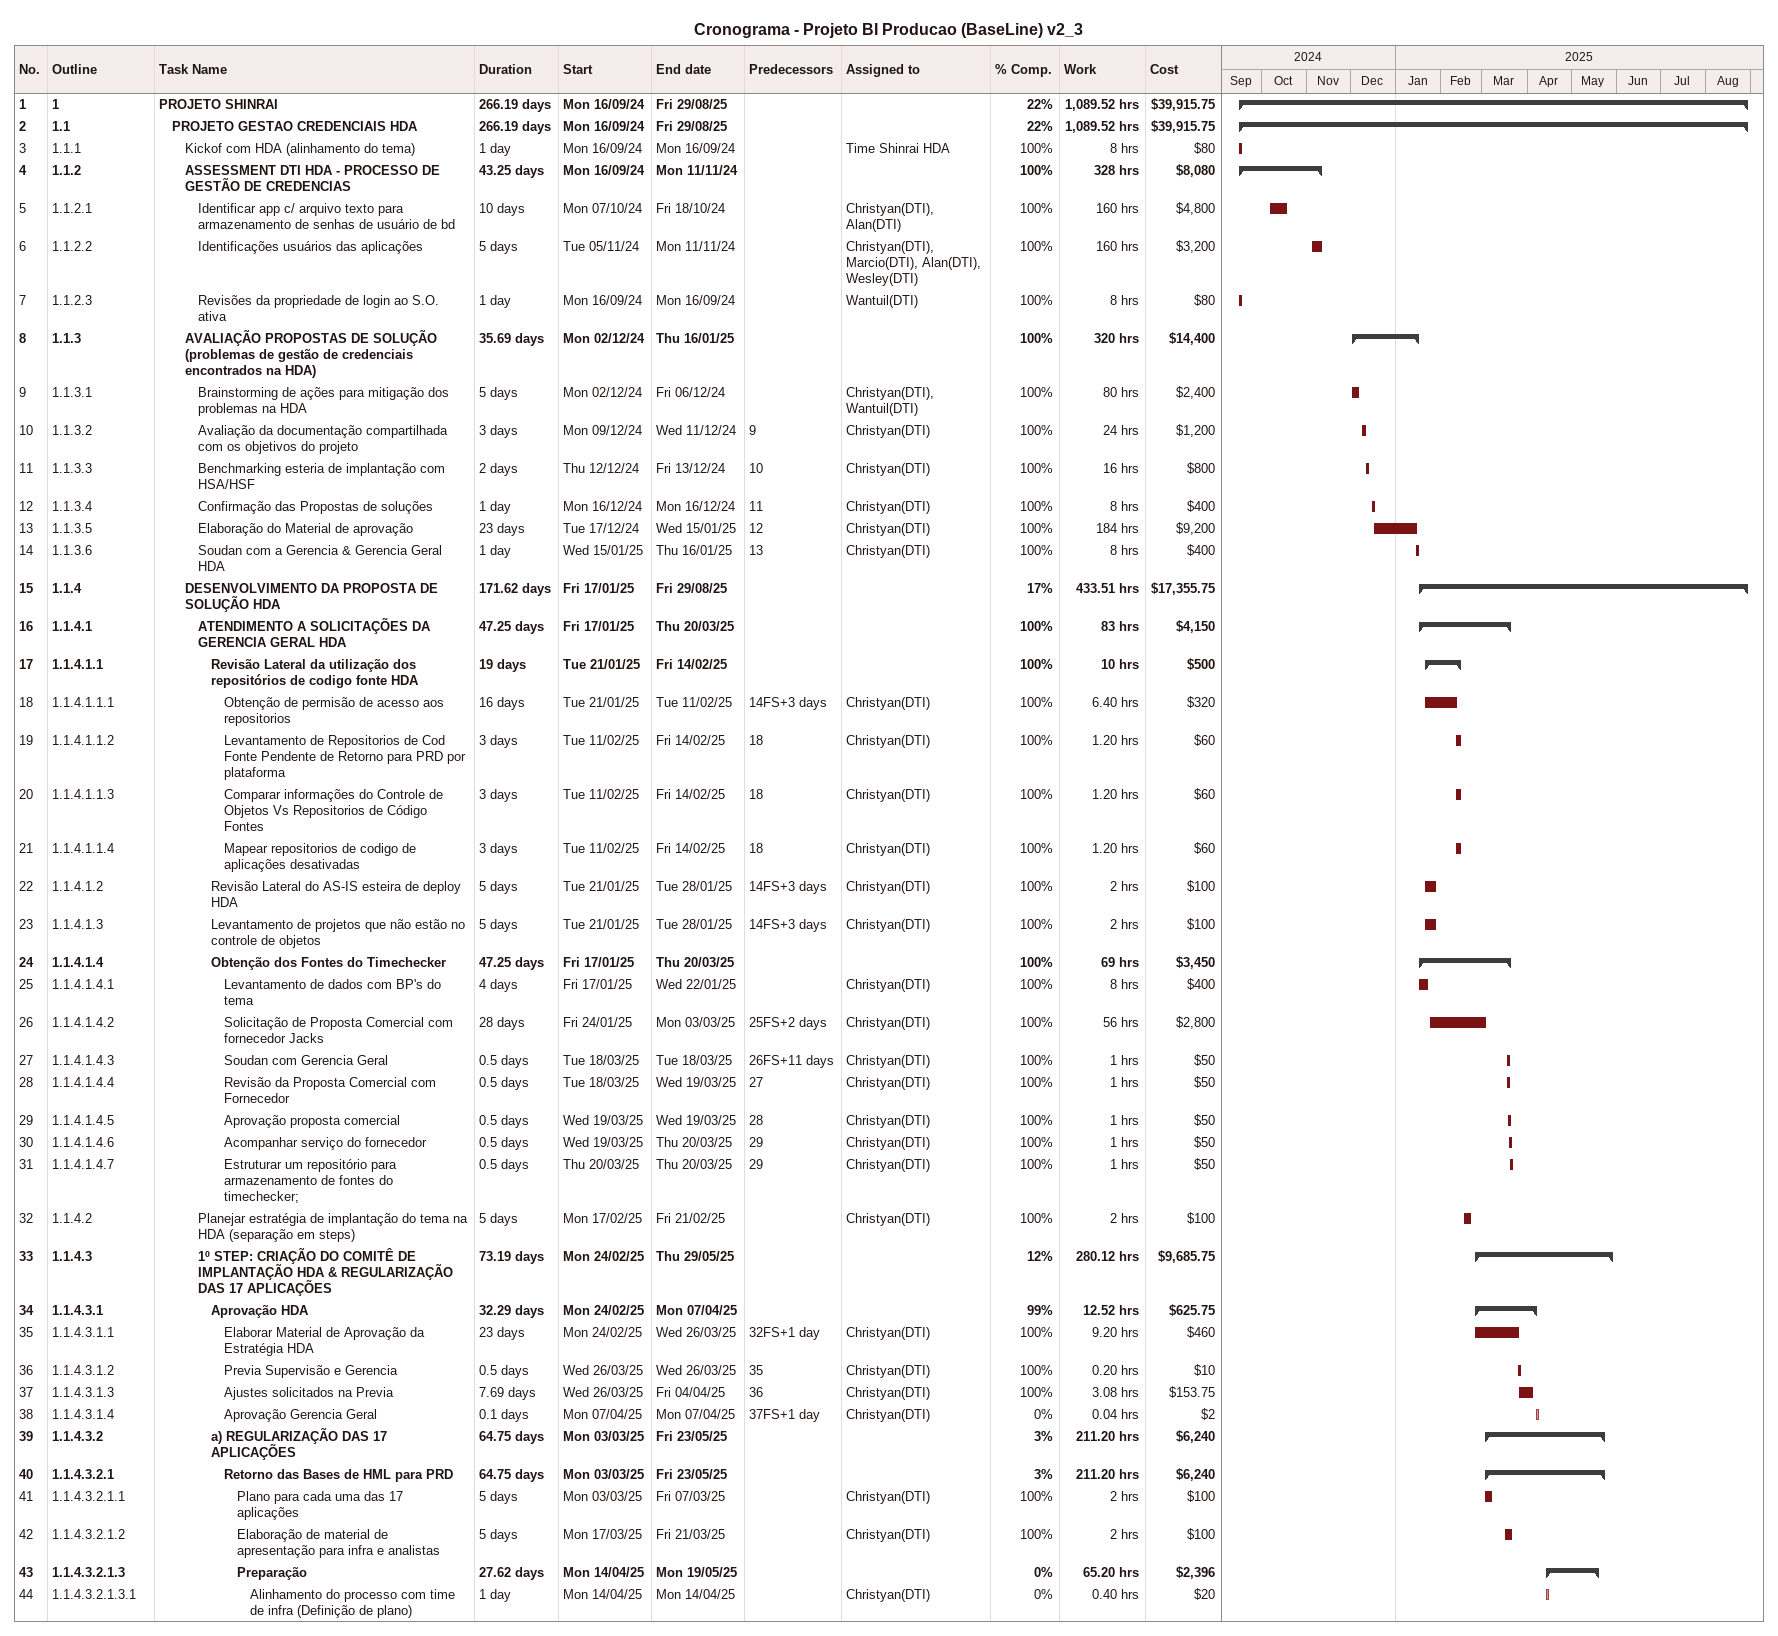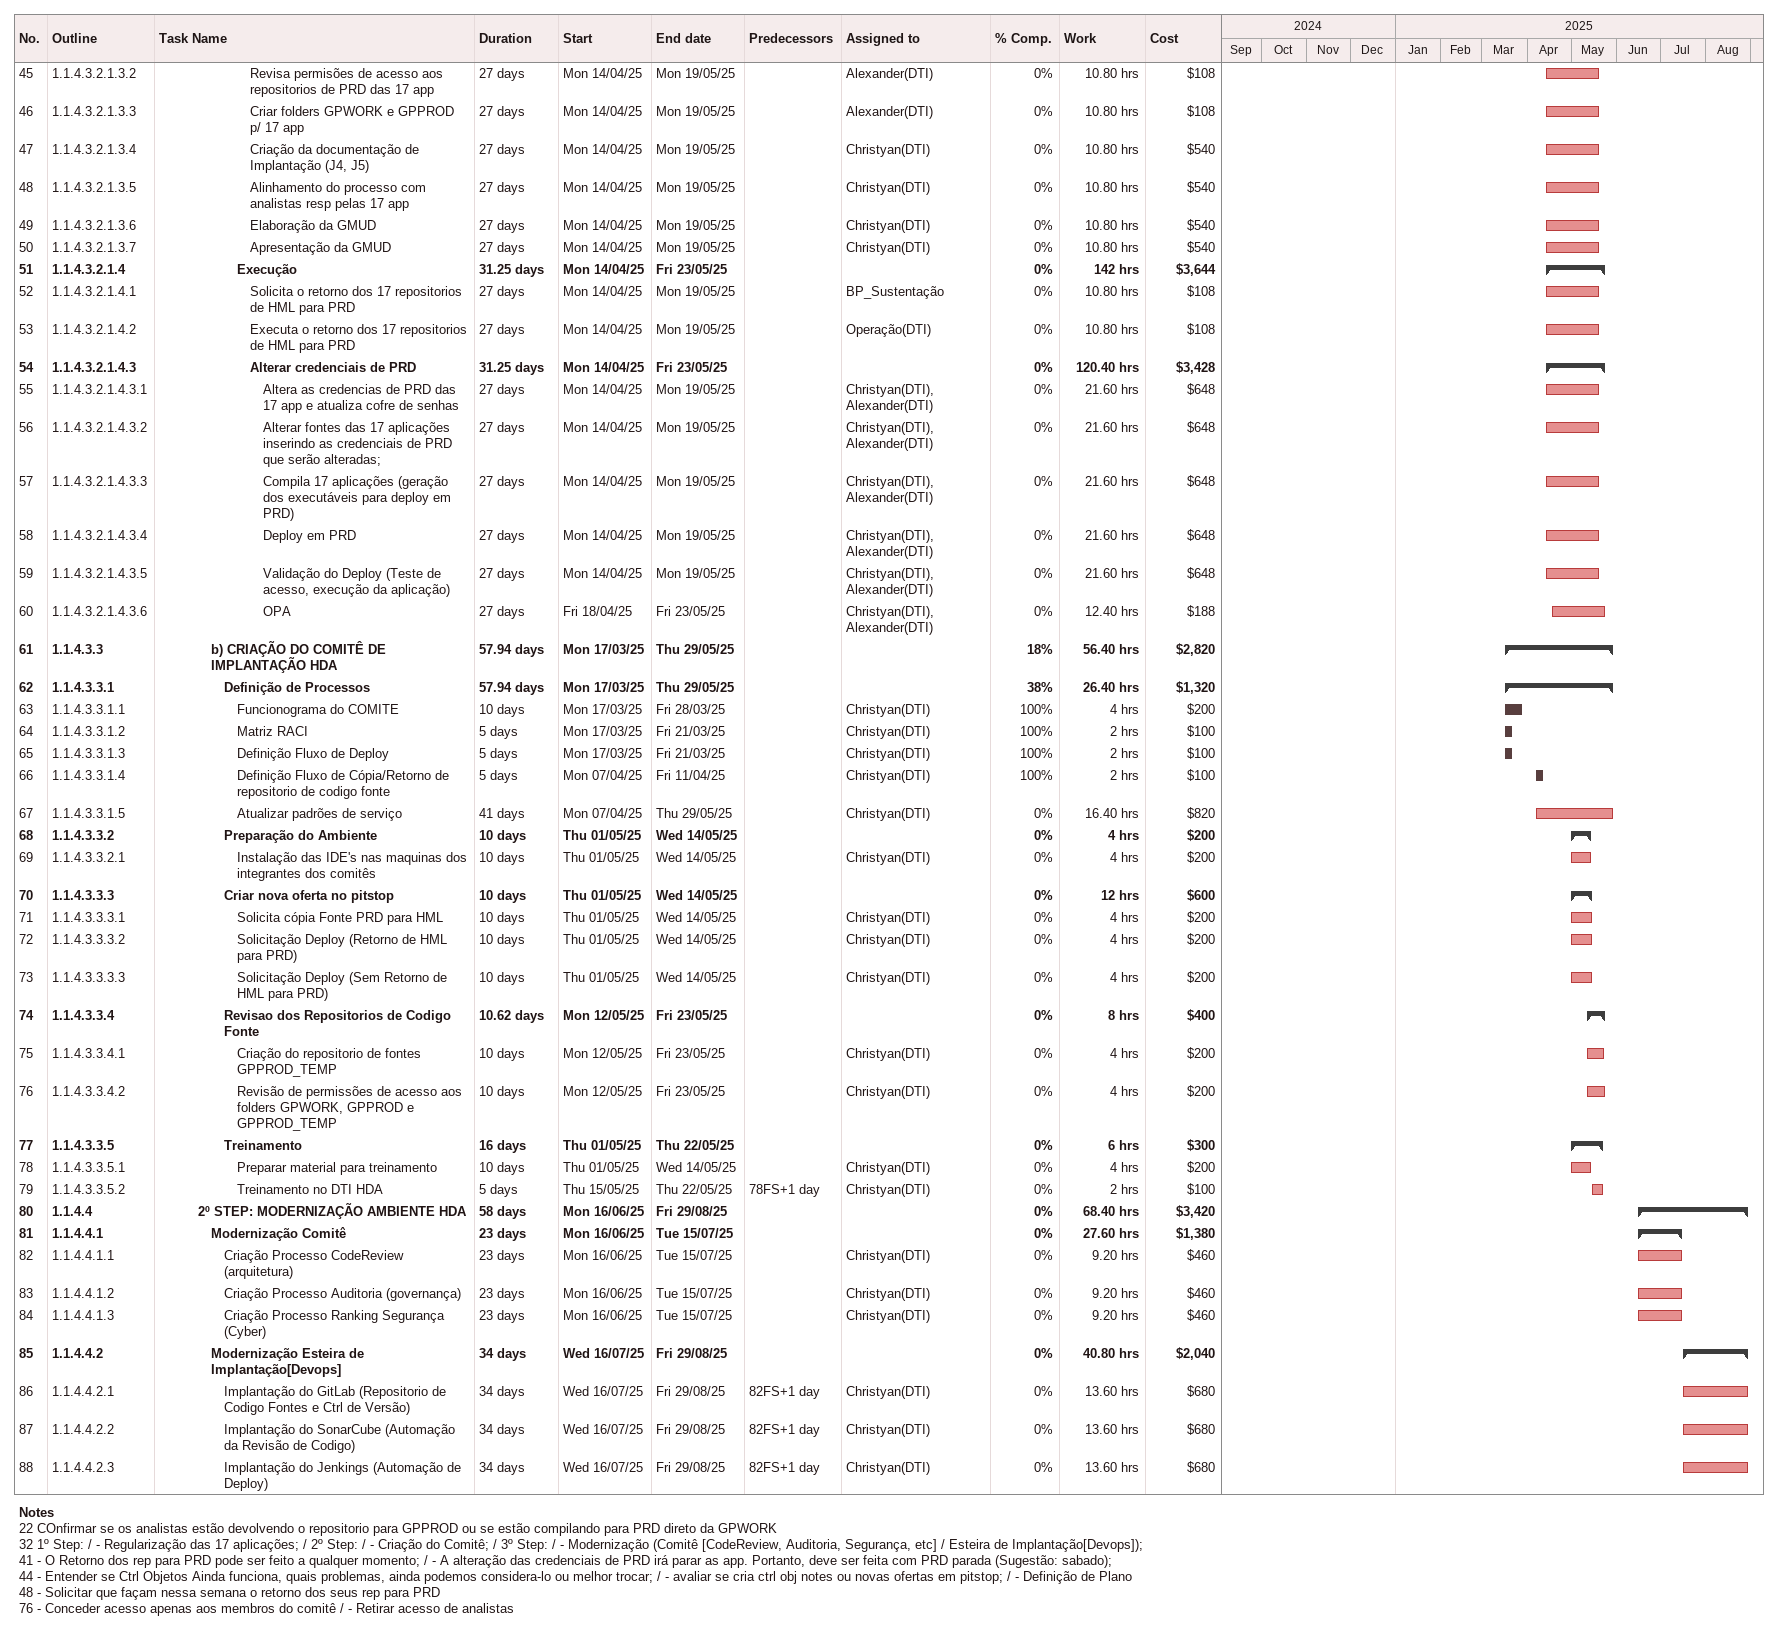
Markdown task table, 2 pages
Cronograma - Projeto BI Producao (BaseLine) v2_3

| ID | WBS | Task | Duration | Start | Finish | Predecessors | Resources | % complete | Work (h) | Cost ($) |
|---|---|---|---|---|---|---|---|---|---|---|
| 1 | 1 | **PROJETO SHINRAI** | 266.19d | 2024-09-16 | 2025-08-29 |  |  | 22 | 1089.52 | 39915.75 |
| 2 | 1.1 | **PROJETO GESTAO CREDENCIAIS HDA** | 266.19d | 2024-09-16 | 2025-08-29 |  |  | 22 | 1089.52 | 39915.75 |
| 3 | 1.1.1 | Kickof com HDA (alinhamento do tema) | 1d | 2024-09-16 | 2024-09-16 |  | Time Shinrai HDA | 100 | 8 | 80 |
| 4 | 1.1.2 | **ASSESSMENT DTI HDA - PROCESSO DE GESTÃO DE CREDENCIAS** | 43.25d | 2024-09-16 | 2024-11-11 |  |  | 100 | 328 | 8080 |
| 5 | 1.1.2.1 | Identificar app c/ arquivo texto para armazenamento de senhas de usuário de bd | 10d | 2024-10-07 | 2024-10-18 |  | Christyan(DTI), Alan(DTI) | 100 | 160 | 4800 |
| 6 | 1.1.2.2 | Identificações usuários das aplicações | 5d | 2024-11-05 | 2024-11-11 |  | Christyan(DTI), Marcio(DTI), Alan(DTI), Wesley(DTI) | 100 | 160 | 3200 |
| 7 | 1.1.2.3 | Revisões da propriedade de login ao S.O. ativa | 1d | 2024-09-16 | 2024-09-16 |  | Wantuil(DTI) | 100 | 8 | 80 |
| 8 | 1.1.3 | **AVALIAÇÃO PROPOSTAS DE SOLUÇÃO (problemas de gestão de credenciais encontrados na HDA)** | 35.69d | 2024-12-02 | 2025-01-16 |  |  | 100 | 320 | 14400 |
| 9 | 1.1.3.1 | Brainstorming de ações para mitigação dos problemas na HDA | 5d | 2024-12-02 | 2024-12-06 |  | Christyan(DTI), Wantuil(DTI) | 100 | 80 | 2400 |
| 10 | 1.1.3.2 | Avaliação da documentação compartilhada com os objetivos do projeto | 3d | 2024-12-09 | 2024-12-11 | 9 | Christyan(DTI) | 100 | 24 | 1200 |
| 11 | 1.1.3.3 | Benchmarking esteria de implantação com HSA/HSF | 2d | 2024-12-12 | 2024-12-13 | 10 | Christyan(DTI) | 100 | 16 | 800 |
| 12 | 1.1.3.4 | Confirmação das Propostas de soluções | 1d | 2024-12-16 | 2024-12-16 | 11 | Christyan(DTI) | 100 | 8 | 400 |
| 13 | 1.1.3.5 | Elaboração do Material de aprovação | 23d | 2024-12-17 | 2025-01-15 | 12 | Christyan(DTI) | 100 | 184 | 9200 |
| 14 | 1.1.3.6 | Soudan com a Gerencia & Gerencia Geral HDA | 1d | 2025-01-15 | 2025-01-16 | 13 | Christyan(DTI) | 100 | 8 | 400 |
| 15 | 1.1.4 | **DESENVOLVIMENTO DA PROPOSTA DE SOLUÇÃO HDA** | 171.62d | 2025-01-17 | 2025-08-29 |  |  | 17 | 433.51 | 17355.75 |
| 16 | 1.1.4.1 | **ATENDIMENTO A SOLICITAÇÕES DA GERENCIA GERAL HDA** | 47.25d | 2025-01-17 | 2025-03-20 |  |  | 100 | 83 | 4150 |
| 17 | 1.1.4.1.1 | **Revisão Lateral da utilização dos repositórios de codigo fonte HDA** | 19d | 2025-01-21 | 2025-02-14 |  |  | 100 | 10 | 500 |
| 18 | 1.1.4.1.1.1 | Obtenção de permisão de acesso aos repositorios | 16d | 2025-01-21 | 2025-02-11 | 14FS+3d | Christyan(DTI) | 100 | 6.40 | 320 |
| 19 | 1.1.4.1.1.2 | Levantamento de Repositorios de Cod Fonte Pendente de Retorno para PRD por plataforma | 3d | 2025-02-11 | 2025-02-14 | 18 | Christyan(DTI) | 100 | 1.20 | 60 |
| 20 | 1.1.4.1.1.3 | Comparar informações do Controle de Objetos Vs Repositorios de Código Fontes | 3d | 2025-02-11 | 2025-02-14 | 18 | Christyan(DTI) | 100 | 1.20 | 60 |
| 21 | 1.1.4.1.1.4 | Mapear repositorios de codigo de aplicações desativadas | 3d | 2025-02-11 | 2025-02-14 | 18 | Christyan(DTI) | 100 | 1.20 | 60 |
| 22 | 1.1.4.1.2 | Revisão Lateral do AS-IS esteira de deploy HDA | 5d | 2025-01-21 | 2025-01-28 | 14FS+3d | Christyan(DTI) | 100 | 2 | 100 |
| 23 | 1.1.4.1.3 | Levantamento de projetos que não estão no controle de objetos | 5d | 2025-01-21 | 2025-01-28 | 14FS+3d | Christyan(DTI) | 100 | 2 | 100 |
| 24 | 1.1.4.1.4 | **Obtenção dos Fontes do Timechecker** | 47.25d | 2025-01-17 | 2025-03-20 |  |  | 100 | 69 | 3450 |
| 25 | 1.1.4.1.4.1 | Levantamento de dados com BP's do tema | 4d | 2025-01-17 | 2025-01-22 |  | Christyan(DTI) | 100 | 8 | 400 |
| 26 | 1.1.4.1.4.2 | Solicitação de Proposta Comercial com fornecedor Jacks | 28d | 2025-01-24 | 2025-03-03 | 25FS+2d | Christyan(DTI) | 100 | 56 | 2800 |
| 27 | 1.1.4.1.4.3 | Soudan com Gerencia Geral | 0.5d | 2025-03-18 | 2025-03-18 | 26FS+11d | Christyan(DTI) | 100 | 1 | 50 |
| 28 | 1.1.4.1.4.4 | Revisão da Proposta Comercial com Fornecedor | 0.5d | 2025-03-18 | 2025-03-19 | 27 | Christyan(DTI) | 100 | 1 | 50 |
| 29 | 1.1.4.1.4.5 | Aprovação proposta comercial | 0.5d | 2025-03-19 | 2025-03-19 | 28 | Christyan(DTI) | 100 | 1 | 50 |
| 30 | 1.1.4.1.4.6 | Acompanhar serviço do fornecedor | 0.5d | 2025-03-19 | 2025-03-20 | 29 | Christyan(DTI) | 100 | 1 | 50 |
| 31 | 1.1.4.1.4.7 | Estruturar um repositório para armazenamento de fontes do timechecker; | 0.5d | 2025-03-20 | 2025-03-20 | 29 | Christyan(DTI) | 100 | 1 | 50 |
| 32 | 1.1.4.2 | Planejar estratégia de implantação do tema na HDA (separação em steps) | 5d | 2025-02-17 | 2025-02-21 |  | Christyan(DTI) | 100 | 2 | 100 |
| 33 | 1.1.4.3 | **1º STEP: CRIAÇÃO DO COMITÊ DE IMPLANTAÇÃO HDA & REGULARIZAÇÃO DAS 17 APLICAÇÕES** | 73.19d | 2025-02-24 | 2025-05-29 |  |  | 12 | 280.12 | 9685.75 |
| 34 | 1.1.4.3.1 | **Aprovação HDA** | 32.29d | 2025-02-24 | 2025-04-07 |  |  | 99 | 12.52 | 625.75 |
| 35 | 1.1.4.3.1.1 | Elaborar Material de Aprovação da Estratégia HDA | 23d | 2025-02-24 | 2025-03-26 | 32FS+1d | Christyan(DTI) | 100 | 9.20 | 460 |
| 36 | 1.1.4.3.1.2 | Previa Supervisão e Gerencia | 0.5d | 2025-03-26 | 2025-03-26 | 35 | Christyan(DTI) | 100 | 0.20 | 10 |
| 37 | 1.1.4.3.1.3 | Ajustes solicitados na Previa | 7.69d | 2025-03-26 | 2025-04-04 | 36 | Christyan(DTI) | 100 | 3.08 | 153.75 |
| 38 | 1.1.4.3.1.4 | Aprovação Gerencia Geral | 0.1d | 2025-04-07 | 2025-04-07 | 37FS+1d | Christyan(DTI) | 0 | 0.04 | 2 |
| 39 | 1.1.4.3.2 | **a) REGULARIZAÇÃO DAS 17 APLICAÇÕES** | 64.75d | 2025-03-03 | 2025-05-23 |  |  | 3 | 211.20 | 6240 |
| 40 | 1.1.4.3.2.1 | **Retorno das Bases de HML para PRD** | 64.75d | 2025-03-03 | 2025-05-23 |  |  | 3 | 211.20 | 6240 |
| 41 | 1.1.4.3.2.1.1 | Plano para cada uma das 17 aplicações | 5d | 2025-03-03 | 2025-03-07 |  | Christyan(DTI) | 100 | 2 | 100 |
| 42 | 1.1.4.3.2.1.2 | Elaboração de material de apresentação para infra e analistas | 5d | 2025-03-17 | 2025-03-21 |  | Christyan(DTI) | 100 | 2 | 100 |
| 43 | 1.1.4.3.2.1.3 | **Preparação** | 27.62d | 2025-04-14 | 2025-05-19 |  |  | 0 | 65.20 | 2396 |
| 44 | 1.1.4.3.2.1.3.1 | Alinhamento do processo com time de infra (Definição de plano) | 1d | 2025-04-14 | 2025-04-14 |  | Christyan(DTI) | 0 | 0.40 | 20 |
| 45 | 1.1.4.3.2.1.3.2 | Revisa permisões de acesso aos repositorios de PRD das 17 app | 27d | 2025-04-14 | 2025-05-19 |  | Alexander(DTI) | 0 | 10.80 | 108 |
| 46 | 1.1.4.3.2.1.3.3 | Criar folders GPWORK e GPPROD p/ 17 app | 27d | 2025-04-14 | 2025-05-19 |  | Alexander(DTI) | 0 | 10.80 | 108 |
| 47 | 1.1.4.3.2.1.3.4 | Criação da documentação de Implantação (J4, J5) | 27d | 2025-04-14 | 2025-05-19 |  | Christyan(DTI) | 0 | 10.80 | 540 |
| 48 | 1.1.4.3.2.1.3.5 | Alinhamento do processo com analistas resp pelas 17 app | 27d | 2025-04-14 | 2025-05-19 |  | Christyan(DTI) | 0 | 10.80 | 540 |
| 49 | 1.1.4.3.2.1.3.6 | Elaboração da GMUD | 27d | 2025-04-14 | 2025-05-19 |  | Christyan(DTI) | 0 | 10.80 | 540 |
| 50 | 1.1.4.3.2.1.3.7 | Apresentação da GMUD | 27d | 2025-04-14 | 2025-05-19 |  | Christyan(DTI) | 0 | 10.80 | 540 |
| 51 | 1.1.4.3.2.1.4 | **Execução** | 31.25d | 2025-04-14 | 2025-05-23 |  |  | 0 | 142 | 3644 |
| 52 | 1.1.4.3.2.1.4.1 | Solicita o retorno dos 17 repositorios de HML para PRD | 27d | 2025-04-14 | 2025-05-19 |  | BP_Sustentação | 0 | 10.80 | 108 |
| 53 | 1.1.4.3.2.1.4.2 | Executa o retorno dos 17 repositorios de HML para PRD | 27d | 2025-04-14 | 2025-05-19 |  | Operação(DTI) | 0 | 10.80 | 108 |
| 54 | 1.1.4.3.2.1.4.3 | **Alterar credenciais de PRD** | 31.25d | 2025-04-14 | 2025-05-23 |  |  | 0 | 120.40 | 3428 |
| 55 | 1.1.4.3.2.1.4.3.1 | Altera as credencias de PRD das 17 app e atualiza cofre de senhas | 27d | 2025-04-14 | 2025-05-19 |  | Christyan(DTI), Alexander(DTI) | 0 | 21.60 | 648 |
| 56 | 1.1.4.3.2.1.4.3.2 | Alterar fontes das 17 aplicações inserindo as credenciais de PRD que serão alteradas; | 27d | 2025-04-14 | 2025-05-19 |  | Christyan(DTI), Alexander(DTI) | 0 | 21.60 | 648 |
| 57 | 1.1.4.3.2.1.4.3.3 | Compila 17 aplicações (geração dos executáveis para deploy em PRD) | 27d | 2025-04-14 | 2025-05-19 |  | Christyan(DTI), Alexander(DTI) | 0 | 21.60 | 648 |
| 58 | 1.1.4.3.2.1.4.3.4 | Deploy em PRD | 27d | 2025-04-14 | 2025-05-19 |  | Christyan(DTI), Alexander(DTI) | 0 | 21.60 | 648 |
| 59 | 1.1.4.3.2.1.4.3.5 | Validação do Deploy (Teste de acesso, execução da aplicação) | 27d | 2025-04-14 | 2025-05-19 |  | Christyan(DTI), Alexander(DTI) | 0 | 21.60 | 648 |
| 60 | 1.1.4.3.2.1.4.3.6 | OPA | 27d | 2025-04-18 | 2025-05-23 |  | Christyan(DTI), Alexander(DTI) | 0 | 12.40 | 188 |
| 61 | 1.1.4.3.3 | **b) CRIAÇÃO DO COMITÊ DE IMPLANTAÇÃO HDA** | 57.94d | 2025-03-17 | 2025-05-29 |  |  | 18 | 56.40 | 2820 |
| 62 | 1.1.4.3.3.1 | **Definição de Processos** | 57.94d | 2025-03-17 | 2025-05-29 |  |  | 38 | 26.40 | 1320 |
| 63 | 1.1.4.3.3.1.1 | Funcionograma do COMITE | 10d | 2025-03-17 | 2025-03-28 |  | Christyan(DTI) | 100 | 4 | 200 |
| 64 | 1.1.4.3.3.1.2 | Matriz RACI | 5d | 2025-03-17 | 2025-03-21 |  | Christyan(DTI) | 100 | 2 | 100 |
| 65 | 1.1.4.3.3.1.3 | Definição Fluxo de Deploy | 5d | 2025-03-17 | 2025-03-21 |  | Christyan(DTI) | 100 | 2 | 100 |
| 66 | 1.1.4.3.3.1.4 | Definição Fluxo de Cópia/Retorno de repositorio de codigo fonte | 5d | 2025-04-07 | 2025-04-11 |  | Christyan(DTI) | 100 | 2 | 100 |
| 67 | 1.1.4.3.3.1.5 | Atualizar padrões de serviço | 41d | 2025-04-07 | 2025-05-29 |  | Christyan(DTI) | 0 | 16.40 | 820 |
| 68 | 1.1.4.3.3.2 | **Preparação do Ambiente** | 10d | 2025-05-01 | 2025-05-14 |  |  | 0 | 4 | 200 |
| 69 | 1.1.4.3.3.2.1 | Instalação das IDE's nas maquinas dos integrantes dos comitês | 10d | 2025-05-01 | 2025-05-14 |  | Christyan(DTI) | 0 | 4 | 200 |
| 70 | 1.1.4.3.3.3 | **Criar nova oferta no pitstop** | 10d | 2025-05-01 | 2025-05-14 |  |  | 0 | 12 | 600 |
| 71 | 1.1.4.3.3.3.1 | Solicita cópia Fonte PRD para HML | 10d | 2025-05-01 | 2025-05-14 |  | Christyan(DTI) | 0 | 4 | 200 |
| 72 | 1.1.4.3.3.3.2 | Solicitação Deploy (Retorno de HML para PRD) | 10d | 2025-05-01 | 2025-05-14 |  | Christyan(DTI) | 0 | 4 | 200 |
| 73 | 1.1.4.3.3.3.3 | Solicitação Deploy (Sem Retorno de HML para PRD) | 10d | 2025-05-01 | 2025-05-14 |  | Christyan(DTI) | 0 | 4 | 200 |
| 74 | 1.1.4.3.3.4 | **Revisao dos Repositorios de Codigo Fonte** | 10.62d | 2025-05-12 | 2025-05-23 |  |  | 0 | 8 | 400 |
| 75 | 1.1.4.3.3.4.1 | Criação do repositorio de fontes GPPROD_TEMP | 10d | 2025-05-12 | 2025-05-23 |  | Christyan(DTI) | 0 | 4 | 200 |
| 76 | 1.1.4.3.3.4.2 | Revisão de permissões de acesso aos folders GPWORK, GPPROD e GPPROD_TEMP | 10d | 2025-05-12 | 2025-05-23 |  | Christyan(DTI) | 0 | 4 | 200 |
| 77 | 1.1.4.3.3.5 | **Treinamento** | 16d | 2025-05-01 | 2025-05-22 |  |  | 0 | 6 | 300 |
| 78 | 1.1.4.3.3.5.1 | Preparar material para treinamento | 10d | 2025-05-01 | 2025-05-14 |  | Christyan(DTI) | 0 | 4 | 200 |
| 79 | 1.1.4.3.3.5.2 | Treinamento no DTI HDA | 5d | 2025-05-15 | 2025-05-22 | 78FS+1d | Christyan(DTI) | 0 | 2 | 100 |
| 80 | 1.1.4.4 | **2º STEP: MODERNIZAÇÃO AMBIENTE HDA** | 58d | 2025-06-16 | 2025-08-29 |  |  | 0 | 68.40 | 3420 |
| 81 | 1.1.4.4.1 | **Modernização Comitê** | 23d | 2025-06-16 | 2025-07-15 |  |  | 0 | 27.60 | 1380 |
| 82 | 1.1.4.4.1.1 | Criação Processo CodeReview (arquitetura) | 23d | 2025-06-16 | 2025-07-15 |  | Christyan(DTI) | 0 | 9.20 | 460 |
| 83 | 1.1.4.4.1.2 | Criação Processo Auditoria (governança) | 23d | 2025-06-16 | 2025-07-15 |  | Christyan(DTI) | 0 | 9.20 | 460 |
| 84 | 1.1.4.4.1.3 | Criação Processo Ranking Segurança (Cyber) | 23d | 2025-06-16 | 2025-07-15 |  | Christyan(DTI) | 0 | 9.20 | 460 |
| 85 | 1.1.4.4.2 | **Modernização Esteira de Implantação[Devops]** | 34d | 2025-07-16 | 2025-08-29 |  |  | 0 | 40.80 | 2040 |
| 86 | 1.1.4.4.2.1 | Implantação do GitLab (Repositorio de Codigo Fontes e Ctrl de Versão) | 34d | 2025-07-16 | 2025-08-29 | 82FS+1d | Christyan(DTI) | 0 | 13.60 | 680 |
| 87 | 1.1.4.4.2.2 | Implantação do SonarCube (Automação da Revisão de Codigo) | 34d | 2025-07-16 | 2025-08-29 | 82FS+1d | Christyan(DTI) | 0 | 13.60 | 680 |
| 88 | 1.1.4.4.2.3 | Implantação do Jenkings (Automação de Deploy) | 34d | 2025-07-16 | 2025-08-29 | 82FS+1d | Christyan(DTI) | 0 | 13.60 | 680 |

Notes
- 22: COnfirmar se os analistas estão devolvendo o repositorio para GPPROD ou se estão compilando para PRD direto da GPWORK
- 32: 1º Step: / - Regularização das 17 aplicações; / 2º Step: / - Criação do Comitê; / 3º Step: / - Modernização (Comitê [CodeReview, Auditoria, Segurança, etc] / Esteira de Implantação[Devops]);
- 41: - O Retorno dos rep para PRD pode ser feito a qualquer momento; / - A alteração das credenciais de PRD irá parar as app. Portanto, deve ser feita com PRD parada (Sugestão: sabado);
- 44: - Entender se Ctrl Objetos Ainda funciona, quais problemas, ainda podemos considera-lo ou melhor trocar; / - avaliar se cria ctrl obj notes ou novas ofertas em pitstop; / - Definição de Plano
- 48: - Solicitar que façam nessa semana o retorno dos seus rep para PRD
- 76: - Conceder acesso apenas aos membros do comitê / - Retirar acesso de analistas
